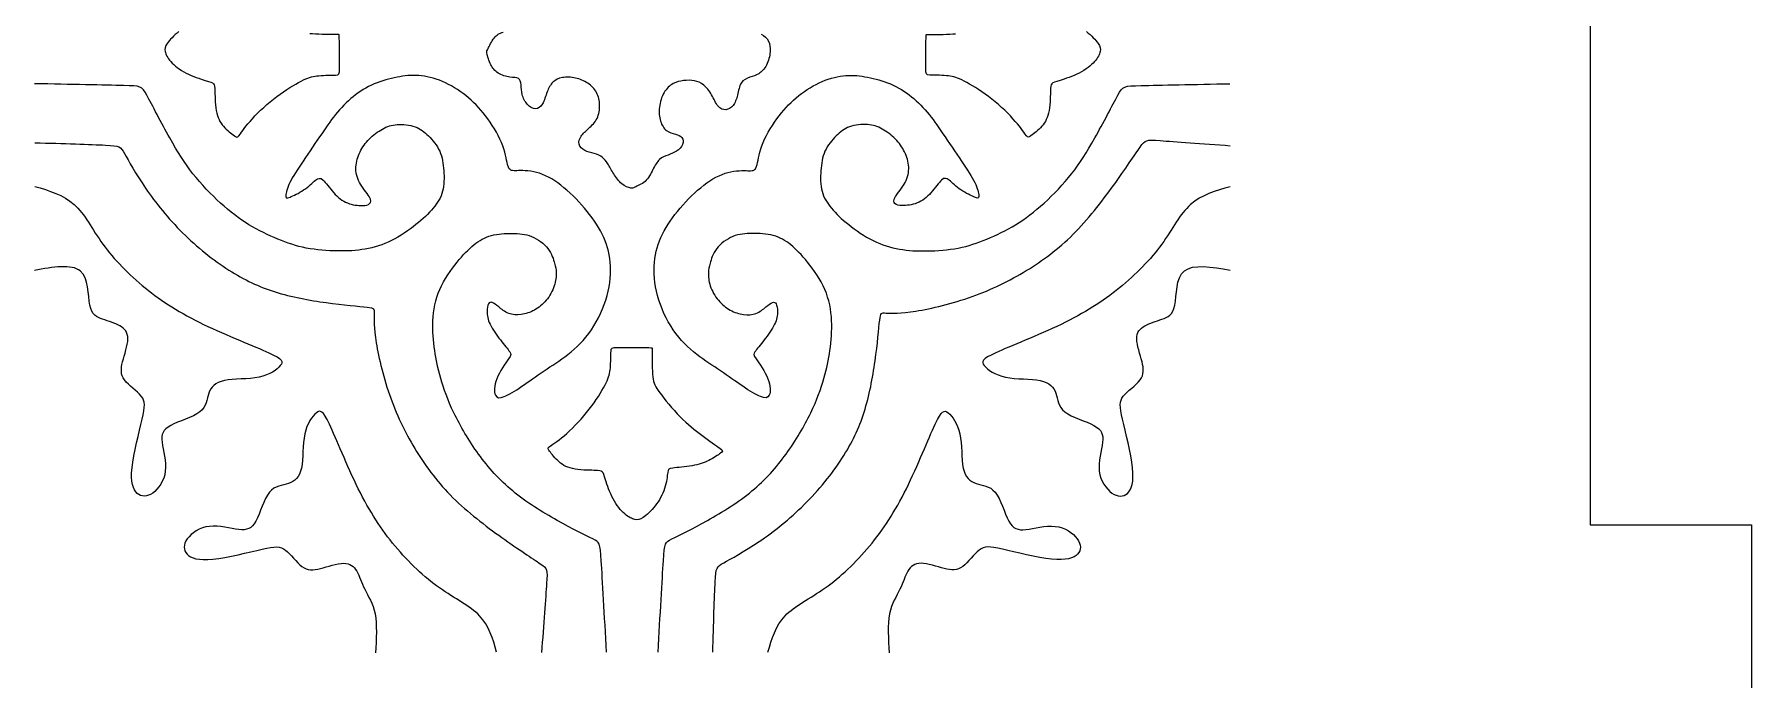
# Model space of a CAD drawing. Extents: x 13 to 543, y 34 to 294.
# Drawn here: x 143.22 to 175.11, y 137.34 to 149.32 of the extents above; entities that cross this region are included whole.
import ezdxf

# ---------------------------------------------------------------- set-up
doc = ezdxf.new("R2010")
doc.units = 0
doc.layers.add('Stand___Spine_003_contour', color=7, linetype='CONTINUOUS')

msp = doc.modelspace()

# ---------------------------------------------------------------- linework, layer by layer
at = {"layer": 'Stand___Spine_003_contour', "color": 7}
for points in [[(172.110807, 190.067157), (172.110807, 140.217143)], [(172.110807, 140.217143), (175.110812, 140.217143)], [(175.110812, 140.217143), (175.110812, 130.067145)]]:
    msp.add_lwpolyline(points, dxfattribs=at)
for points in [[(145.902491, 149.37642), (145.806, 149.302918), (145.727977, 149.219022), (145.685477, 149.157129)], [(148.769289, 149.32163), (148.666243, 149.32163), (148.460219, 149.32163), (148.331207, 149.33498)], [(148.874356, 149.31874), (148.872398, 149.321661), (148.872398, 149.321637), (148.769333, 149.321637)], [(148.882356, 149.186533), (148.880399, 149.309892), (148.876337, 149.315816), (148.874356, 149.31874)], [(151.754782, 149.255649), (151.803025, 149.315109), (151.86097, 149.343697), (151.922683, 149.366527)], [(156.714549, 149.329376), (156.772404, 149.299878), (156.820685, 149.25605), (156.849836, 149.199934)], [(159.775174, 149.186533), (159.777131, 149.309892), (159.781192, 149.315816), (159.783174, 149.31874)], [(159.783174, 149.31874), (159.785131, 149.321661), (159.785131, 149.321637), (159.888197, 149.321637)], [(159.888241, 149.32163), (159.991287, 149.32163), (160.197311, 149.32163), (160.326323, 149.33498)], [(162.755038, 149.37642), (162.85153, 149.302918), (162.929552, 149.219022), (162.972052, 149.157129)], [(145.685477, 149.157129), (145.642975, 149.095236), (145.63598, 149.05529), (145.646978, 149.003949)], [(145.646978, 149.003949), (145.657987, 148.952605), (145.686943, 148.890005), (145.750993, 148.818636)], [(148.883335, 148.6987), (148.884313, 148.820772), (148.884313, 149.063172), (148.882356, 149.186533)], [(151.62258, 148.971961), (151.613931, 149.015278), (151.62165, 149.015278), (151.644636, 149.060147)], [(151.693282, 148.759973), (151.662698, 148.819915), (151.631227, 148.928643), (151.62258, 148.971961)], [(151.644636, 149.060147), (151.667617, 149.105013), (151.706538, 149.19619), (151.754782, 149.255649)], [(156.881468, 149.000979), (156.874716, 148.92097), (156.851578, 148.826755), (156.813947, 148.752921)], [(156.849836, 149.199934), (156.878988, 149.143818), (156.888221, 149.080985), (156.881468, 149.000979)], [(159.774195, 148.6987), (159.773216, 148.820772), (159.773216, 149.063172), (159.775174, 149.186533)], [(163.010552, 149.003949), (162.999542, 148.952605), (162.970587, 148.890005), (162.906537, 148.818636)], [(162.972052, 149.157129), (163.014555, 149.095236), (163.02155, 149.05529), (163.010552, 149.003949)], [(145.750993, 148.818636), (145.815045, 148.74727), (145.913932, 148.667435), (146.034995, 148.60523)], [(148.811302, 148.568726), (148.88035, 148.57172), (148.882341, 148.576621), (148.883335, 148.6987)], [(151.830024, 148.604822), (151.766303, 148.644836), (151.723866, 148.700033), (151.693282, 148.759973)], [(156.813947, 148.752921), (156.776318, 148.679088), (156.724255, 148.625811), (156.671156, 148.593408)], [(159.846228, 148.568726), (159.77718, 148.57172), (159.775188, 148.576621), (159.774195, 148.6987)], [(162.906537, 148.818636), (162.842485, 148.74727), (162.743598, 148.667435), (162.622535, 148.60523)], [(144.869403, 148.373213), (144.538488, 148.380069), (143.878166, 148.393974), (143.222153, 148.407795)], [(145.30487, 148.193146), (145.210325, 148.36635), (145.200319, 148.36635), (144.869403, 148.373213)], [(146.034995, 148.60523), (146.156057, 148.543028), (146.298971, 148.498654), (146.390491, 148.470033)], [(146.390491, 148.470033), (146.482014, 148.441411), (146.521996, 148.428589), (146.543536, 148.407367)], [(146.543536, 148.407367), (146.565091, 148.386147), (146.568073, 148.356593), (146.570578, 148.256229)], [(147.7827, 148.214411), (147.947212, 148.333816), (148.102224, 148.423616), (148.21523, 148.476906)], [(148.21523, 148.476906), (148.328237, 148.530197), (148.399232, 148.54697), (148.50278, 148.555859)], [(148.50278, 148.555859), (148.606328, 148.564743), (148.742254, 148.565733), (148.811302, 148.568726)], [(149.528331, 148.402327), (149.388851, 148.342631), (149.257766, 148.262656), (149.137792, 148.166463)], [(149.952891, 148.528158), (149.815913, 148.501518), (149.667812, 148.462023), (149.528331, 148.402327)], [(150.354428, 148.55777), (150.215918, 148.568609), (150.089867, 148.5548), (149.952891, 148.528158)], [(150.794995, 148.447744), (150.643971, 148.511392), (150.492937, 148.546921), (150.354428, 148.55777)], [(151.230559, 148.18623), (151.097034, 148.292321), (150.946017, 148.384096), (150.794995, 148.447744)], [(152.049059, 148.530557), (151.978552, 148.540093), (151.893746, 148.564808), (151.830024, 148.604822)], [(152.208333, 148.506778), (152.175592, 148.526767), (152.119567, 148.521045), (152.049059, 148.530557)], [(152.255555, 148.386811), (152.250735, 148.441051), (152.241071, 148.486799), (152.208333, 148.506778)], [(152.277745, 148.204955), (152.260374, 148.269709), (152.260374, 148.33257), (152.255555, 148.386811)], [(152.846544, 148.433232), (152.801561, 148.389193), (152.767981, 148.328775), (152.739973, 148.254452)], [(153.022732, 148.521038), (152.949385, 148.507712), (152.891528, 148.47727), (152.846544, 148.433232)], [(153.267806, 148.512468), (153.184819, 148.530574), (153.096081, 148.534364), (153.022732, 148.521038)], [(153.495519, 148.416304), (153.42799, 148.462001), (153.350792, 148.494372), (153.267806, 148.512468)], [(153.658587, 148.242079), (153.620978, 148.311543), (153.563047, 148.370609), (153.495519, 148.416304)], [(155.080938, 148.408712), (155.018176, 148.374426), (154.956492, 148.319266), (154.911029, 148.241845)], [(155.273931, 148.463932), (155.207323, 148.456303), (155.143699, 148.443002), (155.080938, 148.408712)], [(155.474626, 148.462001), (155.411903, 148.473468), (155.340538, 148.471488), (155.273931, 148.463932)], [(155.649265, 148.381999), (155.595251, 148.425784), (155.537348, 148.450543), (155.474626, 148.462001)], [(155.795922, 148.201109), (155.753476, 148.275348), (155.703281, 148.338214), (155.649265, 148.381999)], [(156.345023, 148.419264), (156.307365, 148.361274), (156.295768, 148.275438), (156.276467, 148.197336)], [(156.505181, 148.528635), (156.446276, 148.507681), (156.382679, 148.477253), (156.345023, 148.419264)], [(156.671156, 148.593408), (156.618057, 148.561004), (156.564085, 148.549592), (156.505181, 148.528635)], [(157.413934, 148.18623), (157.54746, 148.292321), (157.698477, 148.384096), (157.849498, 148.447744)], [(157.849498, 148.447744), (158.000523, 148.511392), (158.151556, 148.546921), (158.290066, 148.55777)], [(158.290066, 148.55777), (158.428576, 148.568609), (158.554627, 148.5548), (158.691603, 148.528158)], [(158.691603, 148.528158), (158.828581, 148.501518), (158.976681, 148.462023), (159.116162, 148.402327)], [(159.116162, 148.402327), (159.255643, 148.342631), (159.386727, 148.262656), (159.506702, 148.166463)], [(160.15475, 148.555859), (160.051202, 148.564743), (159.915276, 148.565733), (159.846228, 148.568726)], [(160.442299, 148.476906), (160.329293, 148.530197), (160.258297, 148.54697), (160.15475, 148.555859)], [(160.87483, 148.214411), (160.710318, 148.333816), (160.555306, 148.423616), (160.442299, 148.476906)], [(162.113994, 148.407367), (162.092439, 148.386147), (162.089457, 148.356593), (162.086951, 148.256229)], [(162.267039, 148.470033), (162.175516, 148.441411), (162.135534, 148.428589), (162.113994, 148.407367)], [(162.622535, 148.60523), (162.501472, 148.543028), (162.358559, 148.498654), (162.267039, 148.470033)], [(163.339624, 148.193146), (163.434168, 148.36635), (163.444175, 148.36635), (163.775091, 148.373213)], [(163.775091, 148.373213), (164.106006, 148.380069), (164.766328, 148.393974), (165.422341, 148.407795)], [(145.730943, 147.401219), (145.57842, 147.673594), (145.399414, 148.019945), (145.30487, 148.193146)], [(146.570578, 148.256229), (146.573074, 148.155862), (146.57508, 147.985538), (146.603566, 147.861682)], [(147.312648, 147.808332), (147.444149, 147.945981), (147.618188, 148.095009), (147.7827, 148.214411)], [(149.137792, 148.166463), (149.017818, 148.070272), (148.908741, 147.957705), (148.810263, 147.835374)], [(151.595111, 147.810731), (151.480086, 147.959757), (151.364085, 148.080137), (151.230559, 148.18623)], [(152.374242, 148.024039), (152.329834, 148.073579), (152.295109, 148.140204), (152.277745, 148.204955)], [(152.522849, 147.94123), (152.4726, 147.942195), (152.41865, 147.974499), (152.374242, 148.024039)], [(152.654104, 148.030733), (152.619375, 147.970723), (152.573097, 147.940281), (152.522849, 147.94123)], [(152.739973, 148.254452), (152.711964, 148.180128), (152.688836, 148.090743), (152.654104, 148.030733)], [(153.715515, 148.00883), (153.713558, 148.092573), (153.696187, 148.172616), (153.658587, 148.242079)], [(153.667292, 147.764125), (153.703925, 147.837396), (153.717448, 147.925086), (153.715515, 148.00883)], [(154.911029, 148.241845), (154.865564, 148.164422), (154.836797, 148.066018), (154.826173, 147.971715)], [(155.915573, 147.98977), (155.873078, 148.041239), (155.838366, 148.126868), (155.795922, 148.201109)], [(156.057435, 147.925012), (156.008163, 147.921197), (155.958068, 147.938313), (155.915573, 147.98977)], [(156.192536, 148.001199), (156.1549, 147.953561), (156.106707, 147.928833), (156.057435, 147.925012)], [(156.276467, 148.197336), (156.257163, 148.119235), (156.23017, 148.048837), (156.192536, 148.001199)], [(157.049383, 147.810731), (157.164407, 147.959757), (157.280408, 148.080137), (157.413934, 148.18623)], [(159.506702, 148.166463), (159.626676, 148.070272), (159.735753, 147.957705), (159.834231, 147.835374)], [(161.344881, 147.808332), (161.213381, 147.945981), (161.039342, 148.095009), (160.87483, 148.214411)], [(162.086951, 148.256229), (162.084456, 148.155862), (162.08245, 147.985538), (162.053964, 147.861682)], [(162.91355, 147.401219), (163.066074, 147.673594), (163.24508, 148.019945), (163.339624, 148.193146)], [(146.603566, 147.861682), (146.632052, 147.737823), (146.687037, 147.66088), (146.755884, 147.590535)], [(147.045041, 147.477135), (147.091945, 147.544095), (147.181151, 147.670687), (147.312648, 147.808332)], [(148.810263, 147.835374), (148.711784, 147.713041), (148.623721, 147.580728), (148.514245, 147.419433)], [(151.892134, 147.317314), (151.824108, 147.484137), (151.710133, 147.661707), (151.595111, 147.810731)], [(153.51483, 147.579418), (153.570754, 147.631747), (153.630657, 147.690857), (153.667292, 147.764125)], [(154.826173, 147.971715), (154.815555, 147.877412), (154.823262, 147.787981), (154.846431, 147.712721)], [(154.846431, 147.712721), (154.869601, 147.637464), (154.908174, 147.576565), (154.958385, 147.538465)], [(156.75236, 147.317314), (156.820385, 147.484137), (156.93436, 147.661707), (157.049383, 147.810731)], [(159.834231, 147.835374), (159.932709, 147.713041), (160.020772, 147.580728), (160.130248, 147.419433)], [(161.612489, 147.477135), (161.565585, 147.544095), (161.476379, 147.670687), (161.344881, 147.808332)], [(162.053964, 147.861682), (162.025478, 147.737823), (161.970493, 147.66088), (161.901645, 147.590535)], [(146.163134, 146.735869), (146.009761, 146.930046), (145.883467, 147.128841), (145.730943, 147.401219)], [(146.755884, 147.590535), (146.824732, 147.520193), (146.906042, 147.457573), (146.949592, 147.429929)], [(146.949592, 147.429929), (146.993139, 147.402283), (146.998137, 147.410182), (147.045041, 147.477135)], [(148.514245, 147.419433), (148.40477, 147.258139), (148.273681, 147.067573), (148.169685, 146.912169)], [(149.266334, 147.140656), (149.308847, 147.228515), (149.364808, 147.307399), (149.436848, 147.379972)], [(149.436848, 147.379972), (149.508886, 147.452546), (149.596814, 147.518601), (149.682355, 147.565995)], [(149.682355, 147.565995), (149.767898, 147.613389), (149.850838, 147.641981), (149.95592, 147.6489)], [(149.95592, 147.6489), (150.061001, 147.655829), (150.187897, 147.64103), (150.287449, 147.605492)], [(150.287449, 147.605492), (150.386999, 147.569954), (150.458976, 147.513729), (150.535998, 147.436745)], [(150.535998, 147.436745), (150.613019, 147.359759), (150.695017, 147.262074), (150.744524, 147.152517)], [(153.335332, 147.285227), (153.32376, 147.332867), (153.339198, 147.384285), (153.372961, 147.432802)], [(153.372961, 147.432802), (153.406717, 147.481316), (153.458903, 147.527088), (153.51483, 147.579418)], [(154.958385, 147.538465), (155.008597, 147.500366), (155.070337, 147.485135), (155.123389, 147.469904)], [(155.123389, 147.469904), (155.176442, 147.454671), (155.220862, 147.439431), (155.244961, 147.407116)], [(155.244961, 147.407116), (155.26906, 147.3748), (155.272919, 147.325248), (155.253622, 147.278571)], [(158.108496, 147.436745), (158.031475, 147.359759), (157.949477, 147.262074), (157.899969, 147.152517)], [(158.357044, 147.605492), (158.257494, 147.569954), (158.185518, 147.513729), (158.108496, 147.436745)], [(158.688574, 147.6489), (158.583492, 147.655829), (158.456597, 147.64103), (158.357044, 147.605492)], [(158.962139, 147.565995), (158.876596, 147.613389), (158.793656, 147.641981), (158.688574, 147.6489)], [(159.207646, 147.379972), (159.135608, 147.452546), (159.047679, 147.518601), (158.962139, 147.565995)], [(159.378159, 147.140656), (159.335647, 147.228515), (159.279686, 147.307399), (159.207646, 147.379972)], [(160.130248, 147.419433), (160.239724, 147.258139), (160.370813, 147.067573), (160.474809, 146.912169)], [(161.707938, 147.429929), (161.664391, 147.402283), (161.659392, 147.410182), (161.612489, 147.477135)], [(161.901645, 147.590535), (161.832798, 147.520193), (161.751487, 147.457573), (161.707938, 147.429929)], [(162.48136, 146.735869), (162.634733, 146.930046), (162.761027, 147.128841), (162.91355, 147.401219)], [(163.754162, 147.231434), (163.850209, 147.368611), (163.862222, 147.368611), (164.125853, 147.34996)], [(143.228327, 147.312053), (143.749313, 147.296293), (144.270362, 147.280533), (144.536837, 147.266742)], [(144.536837, 147.266742), (144.803312, 147.252958), (144.815159, 147.241126), (144.889176, 147.111089)], [(144.889176, 147.111089), (144.963193, 146.98105), (145.099375, 146.732816), (145.283514, 146.464395)], [(149.189342, 146.860893), (149.194823, 146.956135), (149.223822, 147.052794), (149.266334, 147.140656)], [(150.744524, 147.152517), (150.794031, 147.042957), (150.811033, 146.921567), (150.820026, 146.79281)], [(152.004161, 146.909673), (151.982191, 146.99445), (151.960159, 147.150489), (151.892134, 147.317314)], [(153.437615, 147.166189), (153.385465, 147.193823), (153.346897, 147.237589), (153.335332, 147.285227)], [(153.615177, 147.109991), (153.555343, 147.127131), (153.489764, 147.138552), (153.437615, 147.166189)], [(153.768599, 147.039537), (153.729069, 147.069986), (153.675011, 147.092846), (153.615177, 147.109991)], [(153.865066, 146.919584), (153.833228, 146.970991), (153.808131, 147.009088), (153.768599, 147.039537)], [(154.986367, 147.082412), (154.931326, 147.062399), (154.875438, 147.043388), (154.828111, 146.999567)], [(155.143645, 147.155743), (155.095368, 147.123338), (155.041409, 147.102423), (154.986367, 147.082412)], [(155.253622, 147.278571), (155.234318, 147.231894), (155.191924, 147.18815), (155.143645, 147.155743)], [(156.640332, 146.909673), (156.662303, 146.99445), (156.684335, 147.150489), (156.75236, 147.317314)], [(157.899969, 147.152517), (157.850462, 147.042957), (157.833461, 146.921567), (157.824467, 146.79281)], [(159.455152, 146.860893), (159.449671, 146.956135), (159.420672, 147.052794), (159.378159, 147.140656)], [(163.259075, 146.516964), (163.478102, 146.819923), (163.658116, 147.094254), (163.754162, 147.231434)], [(164.125853, 147.34996), (164.389485, 147.331299), (164.910337, 147.293607), (165.428328, 147.256111)], [(146.674298, 146.19064), (146.497039, 146.351746), (146.316507, 146.541692), (146.163134, 146.735869)], [(148.169685, 146.912169), (148.06569, 146.756768), (147.988651, 146.636327), (147.943668, 146.535695)], [(149.254855, 146.575216), (149.201852, 146.671904), (149.183849, 146.765652), (149.189342, 146.860893)], [(150.820026, 146.79281), (150.82903, 146.664054), (150.830009, 146.52781), (150.79901, 146.409902)], [(152.065943, 146.80281), (152.047765, 146.811307), (152.026142, 146.824899), (152.004161, 146.909673)], [(152.176618, 146.792333), (152.098118, 146.791367), (152.084114, 146.794264), (152.065943, 146.80281)], [(152.545201, 146.759764), (152.39819, 146.798247), (152.255117, 146.79331), (152.176618, 146.792333)], [(152.995257, 146.521937), (152.843227, 146.639379), (152.692213, 146.721283), (152.545201, 146.759764)], [(153.977962, 146.735824), (153.935511, 146.80342), (153.896904, 146.868178), (153.865066, 146.919584)], [(154.125683, 146.550169), (154.06671, 146.597807), (154.020416, 146.668229), (153.977962, 146.735824)], [(154.703031, 146.81185), (154.663819, 146.736411), (154.622584, 146.651164), (154.559922, 146.593997)], [(154.828111, 146.999567), (154.780786, 146.955746), (154.742243, 146.887288), (154.703031, 146.81185)], [(155.649237, 146.521937), (155.801267, 146.639379), (155.952281, 146.721283), (156.099293, 146.759764)], [(156.099293, 146.759764), (156.246304, 146.798247), (156.389377, 146.79331), (156.467876, 146.792333)], [(156.467876, 146.792333), (156.546375, 146.791367), (156.56038, 146.794264), (156.578551, 146.80281)], [(156.578551, 146.80281), (156.596729, 146.811307), (156.618352, 146.824899), (156.640332, 146.909673)], [(157.824467, 146.79281), (157.815464, 146.664054), (157.814485, 146.52781), (157.845484, 146.409902)], [(159.389639, 146.575216), (159.442642, 146.671904), (159.460644, 146.765652), (159.455152, 146.860893)], [(160.474809, 146.912169), (160.578804, 146.756768), (160.655843, 146.636327), (160.700826, 146.535695)], [(161.970196, 146.19064), (162.147455, 146.351746), (162.327987, 146.541692), (162.48136, 146.735869)], [(143.223592, 146.501418), (143.489422, 146.422609), (143.755304, 146.343786), (143.954765, 146.164767)], [(145.283514, 146.464395), (145.467652, 146.195971), (145.701338, 145.905378), (145.970349, 145.63894)], [(147.943668, 146.535695), (147.898684, 146.435065), (147.885676, 146.354095), (147.887144, 146.314163)], [(147.964846, 146.299992), (148.025071, 146.324754), (148.128636, 146.372901), (148.217932, 146.434343)], [(148.217932, 146.434343), (148.307228, 146.495785), (148.382679, 146.571226), (148.437192, 146.613685)], [(148.437192, 146.613685), (148.491707, 146.656145), (148.525683, 146.666004), (148.577813, 146.619021)], [(148.577813, 146.619021), (148.629941, 146.572032), (148.699789, 146.46865), (148.776284, 146.383304)], [(149.435776, 146.310335), (149.395694, 146.379055), (149.307858, 146.478529), (149.254855, 146.575216)], [(150.79901, 146.409902), (150.767995, 146.291994), (150.704958, 146.192274), (150.621979, 146.093141)], [(153.433818, 146.094633), (153.300292, 146.251553), (153.147289, 146.404497), (152.995257, 146.521937)], [(154.291671, 146.469356), (154.255613, 146.477975), (154.184656, 146.502529), (154.125683, 146.550169)], [(154.370151, 146.487366), (154.327731, 146.468342), (154.327731, 146.460735), (154.291671, 146.469356)], [(154.559922, 146.593997), (154.497257, 146.536831), (154.41257, 146.506391), (154.370151, 146.487366)], [(155.210676, 146.094633), (155.344202, 146.251553), (155.497205, 146.404497), (155.649237, 146.521937)], [(157.845484, 146.409902), (157.876499, 146.291994), (157.939536, 146.192274), (158.022515, 146.093141)], [(159.208717, 146.310335), (159.2488, 146.379055), (159.336636, 146.478529), (159.389639, 146.575216)], [(160.066681, 146.619021), (160.014553, 146.572032), (159.944705, 146.46865), (159.86821, 146.383304)], [(160.207302, 146.613685), (160.152786, 146.656145), (160.11881, 146.666004), (160.066681, 146.619021)], [(160.426562, 146.434343), (160.337265, 146.495785), (160.261814, 146.571226), (160.207302, 146.613685)], [(160.679648, 146.299992), (160.619423, 146.324754), (160.515858, 146.372901), (160.426562, 146.434343)], [(160.700826, 146.535695), (160.745809, 146.435065), (160.758818, 146.354095), (160.75735, 146.314163)], [(162.508992, 145.610066), (162.782009, 145.882418), (163.04005, 146.214004), (163.259075, 146.516964)], [(165.423995, 146.49448), (165.157127, 146.417981), (164.890214, 146.341468), (164.690244, 146.163611)], [(143.954765, 146.164767), (144.154226, 145.985751), (144.287155, 145.706678), (144.490805, 145.426192)], [(147.202601, 145.789233), (147.024603, 145.898264), (146.851559, 146.029532), (146.674298, 146.19064)], [(147.887144, 146.314163), (147.888612, 146.274231), (147.904613, 146.275221), (147.964846, 146.299992)], [(148.776284, 146.383304), (148.85278, 146.297957), (148.935798, 146.230842), (149.030787, 146.192357)], [(149.030787, 146.192357), (149.125777, 146.153868), (149.232784, 146.144002), (149.306292, 146.144485)], [(149.306292, 146.144485), (149.379801, 146.144967), (149.419788, 146.155807), (149.443826, 146.180004)], [(149.443826, 146.180004), (149.467876, 146.204191), (149.475849, 146.241617), (149.435776, 146.310335)], [(150.621979, 146.093141), (150.539, 145.994008), (150.435909, 145.895251), (150.303942, 145.790686)], [(153.762852, 145.612063), (153.681329, 145.776899), (153.567344, 145.937713), (153.433818, 146.094633)], [(154.881642, 145.612063), (154.963165, 145.776899), (155.07715, 145.937713), (155.210676, 146.094633)], [(158.022515, 146.093141), (158.105494, 145.994008), (158.208584, 145.895251), (158.340552, 145.790686)], [(159.200668, 146.180004), (159.176618, 146.204191), (159.168644, 146.241617), (159.208717, 146.310335)], [(159.338201, 146.144485), (159.264693, 146.144967), (159.224706, 146.155807), (159.200668, 146.180004)], [(159.613706, 146.192357), (159.518717, 146.153868), (159.41171, 146.144002), (159.338201, 146.144485)], [(159.86821, 146.383304), (159.791714, 146.297957), (159.708696, 146.230842), (159.613706, 146.192357)], [(160.75735, 146.314163), (160.755882, 146.274231), (160.739881, 146.275221), (160.679648, 146.299992)], [(161.441893, 145.789233), (161.619891, 145.898264), (161.792934, 146.029532), (161.970196, 146.19064)], [(164.690244, 146.163611), (164.490273, 145.985751), (164.357344, 145.706678), (164.153694, 145.426192)], [(147.738657, 145.521309), (147.563661, 145.593339), (147.380599, 145.680199), (147.202601, 145.789233)], [(150.303942, 145.790686), (150.171972, 145.686123), (150.010851, 145.575528), (149.84937, 145.495128)], [(158.340552, 145.790686), (158.472522, 145.686123), (158.633643, 145.575528), (158.795124, 145.495128)], [(160.905837, 145.521309), (161.080833, 145.593339), (161.263895, 145.680199), (161.441893, 145.789233)], [(145.970349, 145.63894), (146.23936, 145.372505), (146.542107, 145.131134), (146.829269, 144.946928)], [(148.267703, 145.356012), (148.080717, 145.392028), (147.91365, 145.449279), (147.738657, 145.521309)], [(149.84937, 145.495128), (149.687887, 145.414726), (149.525794, 145.364374), (149.36232, 145.335275)], [(151.379054, 145.413673), (151.480091, 145.494623), (151.583037, 145.553796), (151.704107, 145.587371)], [(151.704107, 145.587371), (151.825178, 145.620947), (151.964088, 145.628834), (152.092139, 145.627849)], [(152.092139, 145.627849), (152.220187, 145.626883), (152.337139, 145.617009), (152.452707, 145.570108)], [(152.452707, 145.570108), (152.568273, 145.523214), (152.682228, 145.439374), (152.754748, 145.34461)], [(153.910368, 145.089515), (153.893364, 145.278533), (153.844378, 145.447227), (153.762852, 145.612063)], [(154.734126, 145.089515), (154.75113, 145.278533), (154.800116, 145.447227), (154.881642, 145.612063)], [(156.191786, 145.570108), (156.076221, 145.523214), (155.962266, 145.439374), (155.889746, 145.34461)], [(156.552355, 145.627849), (156.424307, 145.626883), (156.307354, 145.617009), (156.191786, 145.570108)], [(156.940386, 145.587371), (156.819316, 145.620947), (156.680405, 145.628834), (156.552355, 145.627849)], [(157.26544, 145.413673), (157.164403, 145.494623), (157.061457, 145.553796), (156.940386, 145.587371)], [(158.795124, 145.495128), (158.956607, 145.414726), (159.118699, 145.364374), (159.282174, 145.335275)], [(160.37679, 145.356012), (160.563777, 145.392028), (160.730843, 145.449279), (160.905837, 145.521309)], [(161.637903, 144.936066), (161.947919, 145.124541), (162.235975, 145.337715), (162.508992, 145.610066)], [(144.490805, 145.426192), (144.694455, 145.145705), (144.968871, 144.863767), (145.277195, 144.613962)], [(148.847772, 145.301733), (148.661798, 145.305185), (148.45469, 145.319984), (148.267703, 145.356012)], [(149.36232, 145.335275), (149.198847, 145.306175), (149.033748, 145.298278), (148.847772, 145.301733)], [(151.06652, 145.090473), (151.179046, 145.230135), (151.278016, 145.332723), (151.379054, 145.413673)], [(152.754748, 145.34461), (152.82727, 145.249844), (152.858271, 145.144262), (152.87827, 145.07223)], [(155.889746, 145.34461), (155.817223, 145.249844), (155.786222, 145.144262), (155.766224, 145.07223)], [(157.577974, 145.090473), (157.465448, 145.230135), (157.366477, 145.332723), (157.26544, 145.413673)], [(159.282174, 145.335275), (159.445647, 145.306175), (159.610746, 145.298278), (159.796722, 145.301733)], [(159.796722, 145.301733), (159.982696, 145.305185), (160.189804, 145.319984), (160.37679, 145.356012)], [(164.153694, 145.426192), (163.950044, 145.145705), (163.675628, 144.863767), (163.367304, 144.613962)], [(144.069501, 144.9306), (143.907073, 145.061513), (143.561831, 145.000807), (143.216649, 144.940112)], [(144.247861, 144.295088), (144.211443, 144.477214), (144.231928, 144.799687), (144.069501, 144.9306)], [(146.829269, 144.946928), (147.116432, 144.762724), (147.386817, 144.636639), (147.688795, 144.542067)], [(150.74701, 144.586702), (150.828024, 144.774234), (150.95399, 144.950812), (151.06652, 145.090473)], [(152.908803, 144.898083), (152.910271, 144.834473), (152.904253, 144.743584), (152.873753, 144.650853)], [(152.87827, 145.07223), (152.898259, 145.000195), (152.907274, 144.961692), (152.908803, 144.898083)], [(153.85335, 144.472242), (153.912374, 144.691357), (153.927369, 144.900494), (153.910368, 145.089515)], [(154.791144, 144.472242), (154.73212, 144.691357), (154.717125, 144.900494), (154.734126, 145.089515)], [(155.73569, 144.898083), (155.734222, 144.834473), (155.740241, 144.743584), (155.77074, 144.650853)], [(155.766224, 145.07223), (155.746235, 145.000195), (155.737219, 144.961692), (155.73569, 144.898083)], [(157.897484, 144.586702), (157.816469, 144.774234), (157.690503, 144.950812), (157.577974, 145.090473)], [(160.632399, 144.454295), (160.995011, 144.583364), (161.327886, 144.747591), (161.637903, 144.936066)], [(164.396638, 144.295088), (164.433056, 144.477214), (164.412571, 144.799687), (164.574513, 144.931508)], [(164.574513, 144.931508), (164.736455, 145.063328), (165.080733, 145.004433), (165.424957, 144.945558)], [(145.277195, 144.613962), (145.585519, 144.364156), (145.927799, 144.146444), (146.357772, 143.938496)], [(147.688795, 144.542067), (147.990773, 144.447498), (148.324288, 144.38446), (148.639106, 144.341113)], [(150.620506, 144.008422), (150.629999, 144.200878), (150.665998, 144.399171), (150.74701, 144.586702)], [(152.873753, 144.650853), (152.843252, 144.558122), (152.788203, 144.462325), (152.723211, 144.384399)], [(155.77074, 144.650853), (155.801242, 144.558122), (155.856291, 144.462325), (155.921282, 144.384399)], [(158.023988, 144.008422), (158.014495, 144.200878), (157.978496, 144.399171), (157.897484, 144.586702)], [(163.367304, 144.613962), (163.05898, 144.364156), (162.7167, 144.146444), (162.286727, 143.938496)], [(144.485132, 144.033403), (144.377663, 144.071077), (144.284279, 144.11296), (144.247861, 144.295088)], [(148.639106, 144.341113), (148.953922, 144.297766), (149.249929, 144.274128), (149.395003, 144.257344)], [(149.395003, 144.257344), (149.540074, 144.240572), (149.53415, 144.230711), (149.529249, 144.139764)], [(151.652587, 144.318368), (151.636145, 144.288829), (151.625097, 144.237334), (151.625101, 144.173256)], [(151.625101, 144.173256), (151.625104, 144.109178), (151.636136, 144.032093), (151.680101, 143.940375)], [(151.721079, 144.344467), (151.69104, 144.35579), (151.669038, 144.347895), (151.652587, 144.318368)], [(151.840134, 144.261588), (151.789129, 144.302541), (151.751119, 144.333138), (151.721079, 144.344467)], [(152.025907, 144.141865), (151.954706, 144.169676), (151.891138, 144.220638), (151.840134, 144.261588)], [(152.503178, 144.202836), (152.423206, 144.159445), (152.338118, 144.132776), (152.256651, 144.121442)], [(152.723211, 144.384399), (152.65822, 144.306472), (152.58315, 144.246227), (152.503178, 144.202836)], [(153.562304, 143.835748), (153.691357, 144.024276), (153.794325, 144.253124), (153.85335, 144.472242)], [(155.08219, 143.835748), (154.953136, 144.024276), (154.850168, 144.253124), (154.791144, 144.472242)], [(155.921282, 144.384399), (155.986274, 144.306472), (156.061343, 144.246227), (156.141315, 144.202836)], [(156.141315, 144.202836), (156.221288, 144.159445), (156.306376, 144.132776), (156.387843, 144.121442)], [(156.618587, 144.141865), (156.689788, 144.169676), (156.753356, 144.220638), (156.80436, 144.261588)], [(156.80436, 144.261588), (156.855364, 144.302541), (156.893375, 144.333138), (156.923414, 144.344467)], [(156.923414, 144.344467), (156.953454, 144.35579), (156.975456, 144.347895), (156.991907, 144.318368)], [(157.019392, 144.173256), (157.01939, 144.109178), (157.008358, 144.032093), (156.964393, 143.940375)], [(156.991907, 144.318368), (157.008348, 144.288829), (157.019397, 144.237334), (157.019392, 144.173256)], [(159.035997, 144.148576), (159.128337, 144.143676), (159.305698, 144.139692), (159.590645, 144.185073)], [(159.590645, 144.185073), (159.875593, 144.230453), (160.269786, 144.325225), (160.632399, 144.454295)], [(164.159367, 144.033403), (164.266836, 144.071077), (164.36022, 144.11296), (164.396638, 144.295088)], [(144.804776, 143.910589), (144.714227, 143.962237), (144.5926, 143.995728), (144.485132, 144.033403)], [(144.953284, 143.669122), (144.954703, 143.789195), (144.895325, 143.858941), (144.804776, 143.910589)], [(146.357772, 143.938496), (146.787746, 143.730549), (147.305381, 143.532384), (147.569893, 143.410937)], [(149.529249, 144.139764), (149.524349, 144.048814), (149.520366, 143.874121), (149.565746, 143.593464)], [(150.653011, 143.455312), (150.628005, 143.629514), (150.611008, 143.815969), (150.620506, 144.008422)], [(151.680101, 143.940375), (151.724081, 143.848658), (151.801142, 143.742005), (151.873146, 143.648757)], [(152.256651, 144.121442), (152.175184, 144.110095), (152.097108, 144.114054), (152.025907, 144.141865)], [(156.387843, 144.121442), (156.46931, 144.110095), (156.547386, 144.114054), (156.618587, 144.141865)], [(156.964393, 143.940375), (156.920412, 143.848658), (156.843352, 143.742005), (156.771348, 143.648757)], [(157.991482, 143.455312), (158.016489, 143.629514), (158.033486, 143.815969), (158.023988, 144.008422)], [(158.831571, 143.258433), (158.87558, 143.573248), (158.899579, 143.869256), (158.91662, 144.01433)], [(158.91662, 144.01433), (158.933648, 144.159401), (158.943659, 144.153477), (159.035997, 144.148576)], [(162.286727, 143.938496), (161.856753, 143.730549), (161.339118, 143.532384), (161.074606, 143.410937)], [(163.691215, 143.669122), (163.689796, 143.789195), (163.749174, 143.858941), (163.839723, 143.910589)], [(163.839723, 143.910589), (163.930272, 143.962237), (164.051899, 143.995728), (164.159367, 144.033403)], [(144.855722, 143.243477), (144.889676, 143.378901), (144.951867, 143.549051), (144.953284, 143.669122)], [(149.565746, 143.593464), (149.611127, 143.312803), (149.705898, 142.924544), (149.834969, 142.567388)], [(151.873146, 143.648757), (151.945149, 143.55551), (152.012164, 143.475566), (152.04466, 143.430646)], [(153.126752, 143.380329), (153.278314, 143.499273), (153.433253, 143.647219), (153.562304, 143.835748)], [(155.517742, 143.380329), (155.36618, 143.499273), (155.211241, 143.647219), (155.08219, 143.835748)], [(156.771348, 143.648757), (156.699344, 143.55551), (156.63233, 143.475566), (156.599834, 143.430646)], [(163.788777, 143.243477), (163.754823, 143.378901), (163.692632, 143.549051), (163.691215, 143.669122)], [(144.892486, 142.905802), (144.81612, 143.007714), (144.821769, 143.108052), (144.855722, 143.243477)], [(147.569893, 143.410937), (147.834405, 143.289492), (147.845719, 143.244836), (147.784927, 143.172311)], [(150.764528, 142.93278), (150.711018, 143.1193), (150.678021, 143.281111), (150.653011, 143.455312)], [(152.020537, 143.29499), (151.965914, 143.214144), (151.857093, 143.060041), (151.804115, 142.927836)], [(152.04466, 143.430646), (152.077158, 143.385727), (152.075155, 143.375834), (152.020537, 143.29499)], [(152.683562, 143.075114), (152.827975, 143.17207), (152.97519, 143.261385), (153.126752, 143.380329)], [(153.914191, 143.133157), (153.923194, 143.23533), (153.924197, 143.369451), (153.927231, 143.437582)], [(153.927231, 143.437582), (153.930265, 143.505713), (153.935231, 143.507679), (154.058954, 143.508659)], [(154.058954, 143.508659), (154.182669, 143.509624), (154.42833, 143.509624), (154.553351, 143.507693)], [(154.553351, 143.507693), (154.678371, 143.505762), (154.684375, 143.501754), (154.687337, 143.499799)], [(154.687337, 143.499799), (154.690298, 143.497868), (154.690273, 143.497868), (154.690273, 143.39617)], [(154.690266, 143.396127), (154.690266, 143.294449), (154.690266, 143.091161), (154.703796, 142.963862)], [(155.960932, 143.075114), (155.816519, 143.17207), (155.669304, 143.261385), (155.517742, 143.380329)], [(156.599834, 143.430646), (156.567335, 143.385727), (156.569339, 143.375834), (156.623957, 143.29499)], [(156.623957, 143.29499), (156.67858, 143.214144), (156.7874, 143.060041), (156.840379, 142.927836)], [(157.879966, 142.93278), (157.933476, 143.1193), (157.966473, 143.281111), (157.991482, 143.455312)], [(158.627546, 142.308121), (158.72356, 142.6101), (158.787561, 142.943615), (158.831571, 143.258433)], [(161.074606, 143.410937), (160.810094, 143.289492), (160.79878, 143.244836), (160.859572, 143.172311)], [(163.752013, 142.905802), (163.828379, 143.007714), (163.82273, 143.108052), (163.788777, 143.243477)], [(145.203585, 142.604319), (145.127143, 142.700693), (144.968853, 142.80389), (144.892486, 142.905802)], [(146.746687, 142.895959), (146.572728, 142.859649), (146.493506, 142.770309), (146.455347, 142.658714)], [(147.390286, 142.957358), (147.189523, 142.915514), (146.920647, 142.93227), (146.746687, 142.895959)], [(147.784927, 143.172311), (147.724134, 143.099786), (147.591049, 142.999202), (147.390286, 142.957358)], [(151.009059, 142.293321), (150.892042, 142.535094), (150.81804, 142.746261), (150.764528, 142.93278)], [(151.804115, 142.927836), (151.751133, 142.795632), (151.753132, 142.684068), (151.77959, 142.625881)], [(152.270658, 142.787241), (152.39922, 142.874605), (152.539146, 142.978156), (152.683562, 143.075114)], [(153.834174, 142.849426), (153.888183, 142.960931), (153.905182, 143.030984), (153.914191, 143.133157)], [(154.703796, 142.963862), (154.717325, 142.836563), (154.744324, 142.785232), (154.832233, 142.667937)], [(156.373836, 142.787241), (156.245274, 142.874605), (156.105348, 142.978156), (155.960932, 143.075114)], [(156.840379, 142.927836), (156.89336, 142.795632), (156.891361, 142.684068), (156.864904, 142.625881)], [(157.635435, 142.293321), (157.752451, 142.535094), (157.826454, 142.746261), (157.879966, 142.93278)], [(160.859572, 143.172311), (160.920365, 143.099786), (161.05345, 142.999202), (161.254213, 142.957358)], [(161.254213, 142.957358), (161.454976, 142.915514), (161.723852, 142.93227), (161.897812, 142.895959)], [(161.897812, 142.895959), (162.071771, 142.859649), (162.150993, 142.770309), (162.189152, 142.658714)], [(163.440915, 142.604319), (163.517356, 142.700693), (163.675646, 142.80389), (163.752013, 142.905802)], [(145.219201, 142.177194), (145.27437, 142.418642), (145.280026, 142.507948), (145.203585, 142.604319)], [(146.455347, 142.658714), (146.417189, 142.547122), (146.420019, 142.413044), (146.289918, 142.311202)], [(149.834969, 142.567388), (149.964037, 142.210234), (150.128265, 141.882368), (150.31674, 141.577017)], [(151.77959, 142.625881), (151.806048, 142.567693), (151.857081, 142.562759), (151.941149, 142.595832)], [(151.941149, 142.595832), (152.025217, 142.628906), (152.142096, 142.699876), (152.270658, 142.787241)], [(153.568148, 142.422639), (153.689159, 142.584966), (153.780168, 142.73792), (153.834174, 142.849426)], [(154.832233, 142.667937), (154.920139, 142.550645), (155.06938, 142.366819), (155.20957, 142.223503)], [(156.703345, 142.595832), (156.619277, 142.628906), (156.502398, 142.699876), (156.373836, 142.787241)], [(156.864904, 142.625881), (156.838446, 142.567693), (156.787412, 142.562759), (156.703345, 142.595832)], [(162.189152, 142.658714), (162.227311, 142.547122), (162.22448, 142.413044), (162.354581, 142.311202)], [(163.425298, 142.177194), (163.370129, 142.418642), (163.364473, 142.507948), (163.440915, 142.604319)], [(146.289918, 142.311202), (146.159818, 142.20936), (145.896622, 142.139549), (145.749556, 142.061379)], [(148.456442, 142.294138), (148.382941, 142.234153), (148.281003, 142.102835), (148.238596, 141.904738)], [(148.698279, 142.08196), (148.5752, 142.342959), (148.529943, 142.354123), (148.456442, 142.294138)], [(151.467322, 141.52866), (151.286523, 141.778448), (151.126075, 142.051547), (151.009059, 142.293321)], [(153.156604, 141.958829), (153.296105, 142.088583), (153.447139, 142.260311), (153.568148, 142.422639)], [(157.177171, 141.52866), (157.357971, 141.778448), (157.518419, 142.051547), (157.635435, 142.293321)], [(158.216499, 141.448596), (158.403518, 141.735759), (158.531529, 142.006144), (158.627546, 142.308121)], [(159.946215, 142.08196), (160.069294, 142.342959), (160.114551, 142.354123), (160.188052, 142.294138)], [(160.188052, 142.294138), (160.261553, 142.234153), (160.36349, 142.102835), (160.405897, 141.904738)], [(162.354581, 142.311202), (162.484681, 142.20936), (162.747877, 142.139549), (162.894943, 142.061379)], [(145.031112, 141.2757), (145.059397, 141.542293), (145.164032, 141.935744), (145.219201, 142.177194)], [(145.749556, 142.061379), (145.60249, 141.983213), (145.571364, 141.896659), (145.588328, 141.748838)], [(149.232938, 140.885934), (149.022192, 141.310198), (148.82136, 141.820961), (148.698279, 142.08196)], [(152.820949, 141.694775), (152.888811, 141.741056), (153.017106, 141.829077), (153.156604, 141.958829)], [(155.20957, 142.223503), (155.349761, 142.080186), (155.48244, 141.976049), (155.61542, 141.877886)], [(159.411556, 140.885934), (159.622301, 141.310198), (159.823133, 141.820961), (159.946215, 142.08196)], [(162.894943, 142.061379), (163.042009, 141.983213), (163.073135, 141.896659), (163.056171, 141.748838)], [(163.613387, 141.2757), (163.585102, 141.542293), (163.480467, 141.935744), (163.425298, 142.177194)], [(145.588328, 141.748838), (145.605293, 141.601017), (145.670411, 141.391491), (145.649173, 141.211458)], [(148.238596, 141.904738), (148.196189, 141.70664), (148.213171, 141.441335), (148.176372, 141.269685)], [(152.773109, 141.600593), (152.74509, 141.643562), (152.753095, 141.648494), (152.820949, 141.694775)], [(155.61542, 141.877886), (155.748398, 141.779723), (155.882487, 141.68691), (155.946952, 141.636107)], [(155.946952, 141.636107), (156.01142, 141.585302), (156.006422, 141.576423), (155.962024, 141.544428)], [(160.405897, 141.904738), (160.448304, 141.70664), (160.431323, 141.441335), (160.468122, 141.269685)], [(163.056171, 141.748838), (163.039206, 141.601017), (162.974088, 141.391491), (162.995326, 141.211458)], [(150.31674, 141.577017), (150.505215, 141.271666), (150.718389, 140.987946), (150.99074, 140.719038)], [(152.100673, 140.843678), (151.85016, 141.050899), (151.648124, 141.278872), (151.467322, 141.52866)], [(152.935876, 141.409457), (152.864587, 141.477391), (152.801125, 141.557622), (152.773109, 141.600593)], [(153.210672, 141.259162), (153.085146, 141.287269), (153.007168, 141.341524), (152.935876, 141.409457)], [(155.432382, 141.312429), (155.307351, 141.290171), (155.155388, 141.279402), (155.07534, 141.269023)], [(155.743412, 141.41263), (155.653406, 141.368222), (155.557411, 141.334675), (155.432382, 141.312429)], [(155.962024, 141.544428), (155.917635, 141.512434), (155.83342, 141.457037), (155.743412, 141.41263)], [(156.543821, 140.843678), (156.794334, 141.050899), (156.99637, 141.278872), (157.177171, 141.52866)], [(157.513912, 140.589676), (157.784419, 140.858687), (158.029478, 141.161434), (158.216499, 141.448596)], [(145.127268, 140.799744), (145.050945, 140.869462), (145.002827, 141.009109), (145.031112, 141.2757)], [(145.649173, 141.211458), (145.627937, 141.031423), (145.520423, 140.880671), (145.414364, 140.805345)], [(147.935934, 140.982213), (147.82284, 140.944562), (147.686958, 140.947354), (147.583745, 140.818981)], [(148.176372, 141.269685), (148.139572, 141.098035), (148.049031, 141.019865), (147.935934, 140.982213)], [(153.610528, 141.226612), (153.50881, 141.229075), (153.336195, 141.231054), (153.210672, 141.259162)], [(153.7637, 141.199929), (153.742194, 141.221197), (153.712243, 141.22414), (153.610528, 141.226612)], [(153.827209, 141.048916), (153.798202, 141.139223), (153.785208, 141.178675), (153.7637, 141.199929)], [(153.964226, 140.69814), (153.901187, 140.817595), (153.856216, 140.958611), (153.827209, 141.048916)], [(154.979315, 141.185688), (154.970336, 141.122588), (154.959302, 141.005986), (154.921818, 140.891067)], [(155.07534, 141.269023), (154.995292, 141.258643), (154.988304, 141.248793), (154.979315, 141.185688)], [(160.468122, 141.269685), (160.504921, 141.098035), (160.595463, 141.019865), (160.70856, 140.982213)], [(160.70856, 140.982213), (160.821654, 140.944562), (160.957536, 140.947354), (161.060748, 140.818981)], [(162.995326, 141.211458), (163.016562, 141.031423), (163.124076, 140.880671), (163.230135, 140.805345)], [(163.517231, 140.799744), (163.593554, 140.869462), (163.641672, 141.009109), (163.613387, 141.2757)], [(145.414364, 140.805345), (145.308304, 140.73002), (145.20359, 140.73002), (145.127268, 140.799744)], [(147.583745, 140.818981), (147.480533, 140.690609), (147.409782, 140.430907), (147.330561, 140.285794)], [(149.917493, 139.819705), (149.664326, 140.123935), (149.443684, 140.461671), (149.232938, 140.885934)], [(150.99074, 140.719038), (151.263091, 140.45013), (151.594677, 140.195973), (151.897637, 139.980244)], [(152.926762, 140.295498), (152.650249, 140.449926), (152.351183, 140.636457), (152.100673, 140.843678)], [(154.180504, 140.417909), (154.108177, 140.481111), (154.027268, 140.578685), (153.964226, 140.69814)], [(154.921818, 140.891067), (154.884328, 140.776147), (154.820288, 140.662604), (154.745794, 140.567396)], [(155.717732, 140.295498), (155.994245, 140.449926), (156.293311, 140.636457), (156.543821, 140.843678)], [(158.727, 139.819705), (158.980168, 140.123935), (159.20081, 140.461671), (159.411556, 140.885934)], [(161.060748, 140.818981), (161.163961, 140.690609), (161.234712, 140.430907), (161.313933, 140.285794)], [(163.230135, 140.805345), (163.336195, 140.73002), (163.440909, 140.73002), (163.517231, 140.799744)], [(154.36831, 140.315275), (154.316275, 140.326139), (154.252833, 140.35471), (154.180504, 140.417909)], [(154.523552, 140.353264), (154.460826, 140.311326), (154.420342, 140.304424), (154.36831, 140.315275)], [(154.745794, 140.567396), (154.671302, 140.472186), (154.586278, 140.3952), (154.523552, 140.353264)], [(156.675845, 139.902841), (156.94837, 140.086979), (157.243403, 140.320665), (157.513912, 140.589676)], [(146.469202, 140.186745), (146.286744, 140.16579), (146.133963, 140.059704), (146.057624, 139.955053)], [(147.013813, 140.126707), (146.864003, 140.143447), (146.651657, 140.2077), (146.469202, 140.186745)], [(147.330561, 140.285794), (147.251342, 140.140681), (147.163624, 140.109969), (147.013813, 140.126707)], [(153.587465, 139.95498), (153.45757, 140.018572), (153.203272, 140.14107), (152.926762, 140.295498)], [(155.057029, 139.95498), (155.186924, 140.018572), (155.441222, 140.14107), (155.717732, 140.295498)], [(161.313933, 140.285794), (161.393152, 140.140681), (161.48087, 140.109969), (161.63068, 140.126707)], [(161.63068, 140.126707), (161.780491, 140.143447), (161.992837, 140.2077), (162.175292, 140.186745)], [(162.175292, 140.186745), (162.35775, 140.16579), (162.510531, 140.059704), (162.58687, 139.955053)], [(146.057624, 139.955053), (145.981285, 139.850402), (145.981285, 139.747078), (146.051948, 139.671769)], [(146.534308, 139.57689), (146.804489, 139.604799), (147.203235, 139.708045), (147.447934, 139.762482)], [(147.447934, 139.762482), (147.692631, 139.816918), (147.783139, 139.822499), (147.880807, 139.747072)], [(147.880807, 139.747072), (147.978478, 139.671646), (148.083063, 139.515457), (148.186347, 139.440105)], [(150.740654, 139.043757), (150.456392, 139.244703), (150.170661, 139.515475), (149.917493, 139.819705)], [(151.897637, 139.980244), (152.200597, 139.764513), (152.474927, 139.587209), (152.612107, 139.492608)], [(153.745608, 139.544779), (153.723858, 139.886055), (153.717358, 139.891389), (153.587465, 139.95498)], [(154.898885, 139.544779), (154.920636, 139.886055), (154.927136, 139.891389), (155.057029, 139.95498)], [(156.019269, 139.508503), (156.151295, 139.58252), (156.403322, 139.718702), (156.675845, 139.902841)], [(157.90384, 139.043757), (158.188101, 139.244703), (158.473833, 139.515475), (158.727, 139.819705)], [(160.763687, 139.747072), (160.666016, 139.671646), (160.561431, 139.515457), (160.458147, 139.440105)], [(161.19656, 139.762482), (160.951862, 139.816918), (160.861355, 139.822499), (160.763687, 139.747072)], [(162.110186, 139.57689), (161.840004, 139.604799), (161.441259, 139.708045), (161.19656, 139.762482)], [(162.58687, 139.955053), (162.663209, 139.850402), (162.663209, 139.747078), (162.592546, 139.671769)], [(146.051948, 139.671769), (146.122603, 139.59646), (146.26413, 139.54898), (146.534308, 139.57689)], [(148.186347, 139.440105), (148.28963, 139.364752), (148.391318, 139.370327), (148.528565, 139.403829)], [(148.528565, 139.403829), (148.665813, 139.437332), (148.838252, 139.498697), (148.959939, 139.500096)], [(148.959939, 139.500096), (149.081628, 139.501496), (149.152313, 139.442906), (149.204655, 139.353559)], [(152.612107, 139.492608), (152.749285, 139.398007), (152.749285, 139.386175), (152.730633, 139.126511)], [(153.843375, 137.847654), (153.80532, 138.526532), (153.767371, 139.203503), (153.745608, 139.544779)], [(154.801119, 137.847654), (154.839173, 138.526532), (154.877123, 139.203503), (154.898885, 139.544779)], [(155.861238, 139.156164), (155.875232, 139.422639), (155.887245, 139.434486), (156.019269, 139.508503)], [(159.684555, 139.500096), (159.562866, 139.501496), (159.492181, 139.442906), (159.439838, 139.353559)], [(160.115928, 139.403829), (159.978681, 139.437332), (159.806242, 139.498697), (159.684555, 139.500096)], [(160.458147, 139.440105), (160.354864, 139.364752), (160.253176, 139.370327), (160.115928, 139.403829)], [(162.592546, 139.671769), (162.52189, 139.59646), (162.380364, 139.54898), (162.110186, 139.57689)], [(149.204655, 139.353559), (149.256998, 139.264212), (149.29094, 139.144201), (149.353157, 139.01724)], [(152.730633, 139.126511), (152.711972, 138.866848), (152.67428, 138.353834), (152.636784, 137.843639)], [(155.815234, 137.847654), (155.831235, 138.36864), (155.847236, 138.889688), (155.861238, 139.156164)], [(159.439838, 139.353559), (159.387496, 139.264212), (159.353554, 139.144201), (159.291337, 139.01724)], [(149.353157, 139.01724), (149.415372, 138.890279), (149.505923, 138.756255), (149.544181, 138.55946)], [(151.484583, 138.524599), (151.307743, 138.711648), (151.024915, 138.842811), (150.740654, 139.043757)], [(157.159911, 138.524599), (157.336751, 138.711648), (157.619579, 138.842811), (157.90384, 139.043757)], [(159.291337, 139.01724), (159.229122, 138.890279), (159.138571, 138.756255), (159.100313, 138.55946)], [(149.544181, 138.55946), (149.582436, 138.362665), (149.568133, 138.097482), (149.553991, 137.835177)], [(151.80285, 137.851927), (151.732143, 138.094718), (151.661426, 138.337551), (151.484583, 138.524599)], [(156.841644, 137.851927), (156.912351, 138.094718), (156.983067, 138.337551), (157.159911, 138.524599)], [(159.100313, 138.55946), (159.062058, 138.362665), (159.076361, 138.097482), (159.090502, 137.835177)]]:
    msp.add_open_spline(points, degree=3, dxfattribs=at)

doc.saveas('drawing.dxf')
